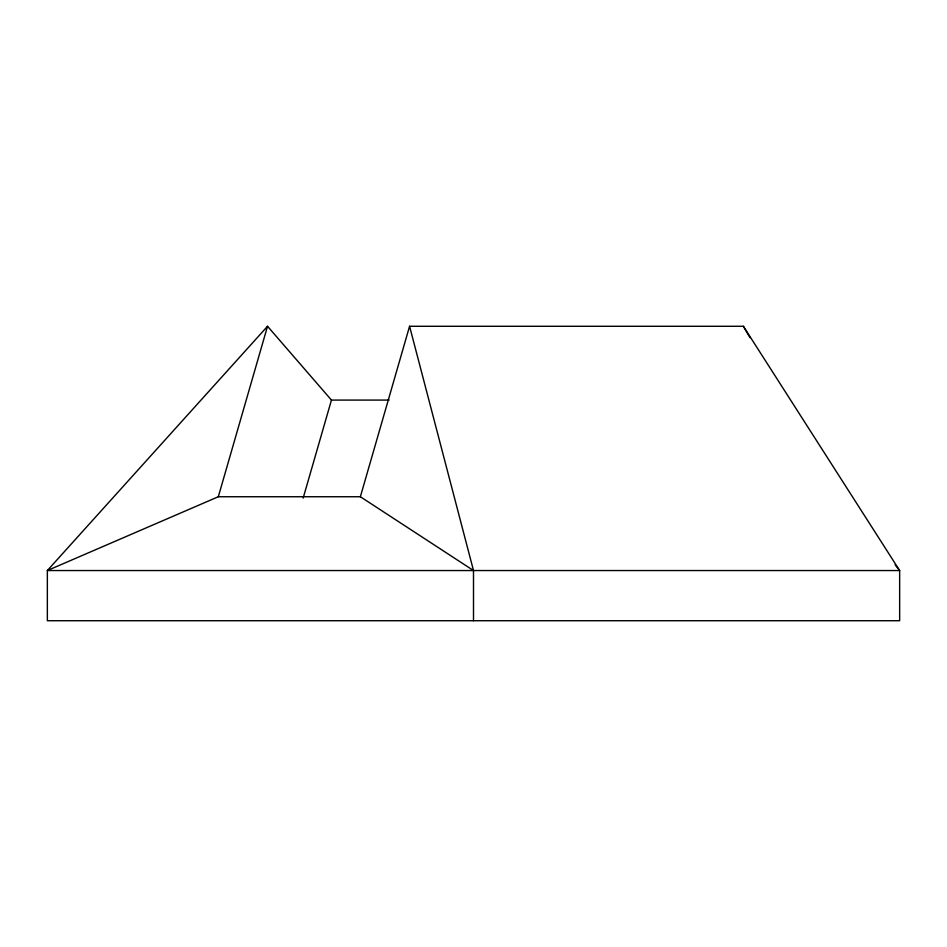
<?xml version="1.0" encoding="UTF-8"?>
<svg xmlns="http://www.w3.org/2000/svg" width="947" height="947" viewBox="0 0 947 947"><rect width="100%" height="100%" fill="white"/><g stroke="black" fill="none" stroke-linecap="round" stroke-linejoin="round"><path stroke-width="1.42" d="M473.5 620.723L473.5 570.544L360.369 496.737L409.578 326.277L743.395 326.277L899.65 570.544L899.65 620.723L47.35 620.723L47.35 570.544L218.319 496.737L267.528 326.277L331.45 400.084L389.158 400.084M303.158 498.098L331.45 400.084M267.528 326.277L47.35 570.544L899.65 570.544L895.128 564.779M218.319 496.737L360.369 496.737M743.395 326.277L750 337.724M409.578 326.277L473.5 570.544"/></g></svg>
